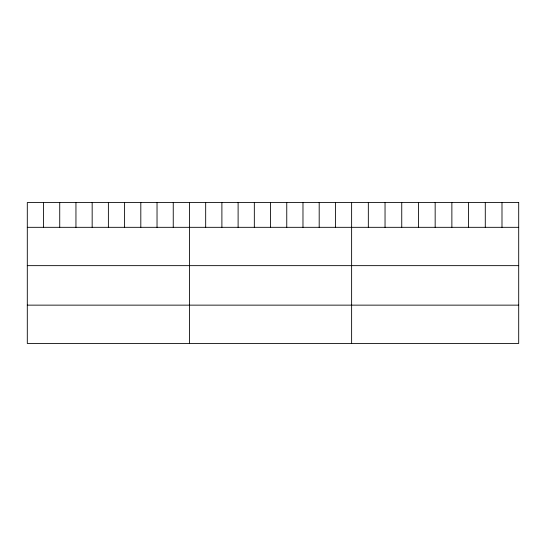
<?xml version="1.0" encoding="UTF-8"?>
<svg xmlns="http://www.w3.org/2000/svg" width="546" height="546" viewBox="0 0 546 546"><rect width="100%" height="100%" fill="white"/><g stroke="black" fill="none" stroke-linecap="round" stroke-linejoin="round"><path stroke-width="0.82" d="M27.3 227.32L518.7 227.32M27.3 265.649L518.7 265.649M27.3 305.139L518.7 305.139M501.992 202.532L501.992 227.32M485.285 202.532L485.285 227.32M468.577 202.532L468.577 227.32M451.87 202.532L451.87 227.32M435.162 202.532L435.162 227.32M418.454 202.532L418.454 227.32M401.747 202.532L401.747 227.32M385.039 202.532L385.039 227.32M368.332 202.532L368.332 227.32M351.624 202.532L351.624 343.468M335.408 202.532L335.408 227.32M319.192 202.532L319.192 227.32M302.975 202.532L302.975 227.32M286.759 202.532L286.759 227.32M270.543 202.532L270.543 227.32M254.327 202.532L254.327 227.32M238.111 202.532L238.111 227.32M221.894 202.532L221.894 227.32M205.678 202.532L205.678 227.32M189.462 202.532L189.462 343.468M173.246 202.532L173.246 227.32M157.03 202.532L157.03 227.32M140.813 202.532L140.813 227.32M124.597 202.532L124.597 227.32M108.381 202.532L108.381 227.32M92.165 202.532L92.165 227.32M75.949 202.532L75.949 227.32M59.732 202.532L59.732 227.32M43.516 202.532L43.516 227.32M518.7 202.532L27.3 202.532L27.3 343.468L518.7 343.468L518.7 202.532"/></g></svg>
